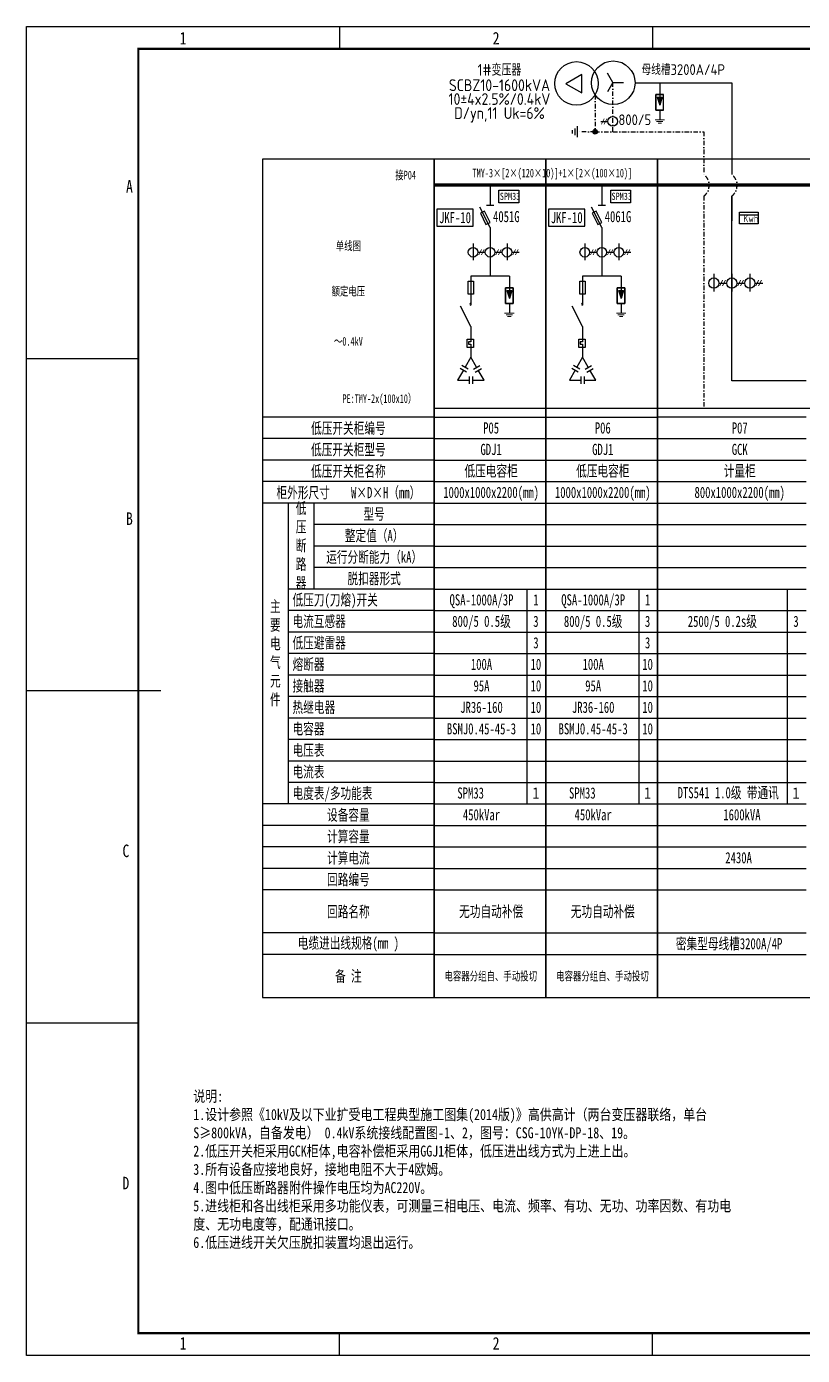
# Model space of a CAD drawing. Extents: x -700117 to -483644, y 1301776 to 1331476.
# Drawn here: x -614390 to -597039, y 1301776 to 1331476 of the extents above; entities that cross this region are included whole.
import ezdxf
from ezdxf.enums import TextEntityAlignment as Align

# ---------------------------------------------------------------- set-up
doc = ezdxf.new("R2010")
doc.units = 0
doc.header["$LTSCALE"] = 1000
doc.linetypes.add('DASH', pattern=[0.35, 0.25, -0.1])
doc.linetypes.add('DASHDOT', pattern=[1, 0.5, -0.25, 0, -0.25])
doc.layers.get('0').update_dxf_attribs({"linetype": 'CONTINUOUS'})
for name, color, linetype in [('TK', 5, 'CONTINUOUS'), ('内框', 3, 'CONTINUOUS'), ('外框', 2, 'CONTINUOUS')]:
    doc.layers.add(name, color=color, linetype=linetype)
doc.styles.add('宋体', font='', dxfattribs={"width": 0.8, "height": 3.8})
doc.styles.add('宋体1', font='', dxfattribs={"width": 0.7})
doc.styles.add('工程字', font='gbenor.shx', dxfattribs={"bigfont": 'gbcbig.shx'})
doc.styles.get('宋体').set_extended_font_data('SimSun')
doc.styles.get('宋体1').set_extended_font_data('SimSun')

# ---------------------------------------------------------------- blocks, each defined once
blk = doc.blocks.new('集安A3图框')
at = {"layer": 'TK'}
for p, q in [((-35000, 29700), (-35000, 29200)), ((-28000, 29700), (-28000, 29200)), ((-39500, 22275), (-42000, 22275)), ((-39000, 14850), (-42000, 14850)), ((-39500, 7425), (-42000, 7425)), ((-35000, 0), (-35000, 500)), ((-28000, 0), (-28000, 500))]:
    blk.add_line(p, q, dxfattribs=at)
at = {"layer": '内框', "const_width": 50, "flags": 128}
blk.add_lwpolyline([(-39500, 500), (-39500, 29200), (-500, 29200), (-500, 500)], close=True, dxfattribs=at)
at = {"layer": '外框', "flags": 128}
blk.add_lwpolyline([(-42000, 0), (-42000, 29700), (0, 29700), (0, 0)], close=True, dxfattribs=at)
at = {"layer": 'TK', "style": '宋体', "width": 0.8}
for s, p in [('1', (-38500, 29300)), ('2', (-31500, 29300)), ('A', (-39700, 25988)), ('B', (-39700, 18562)), ('C', (-39779, 11138)), ('D', (-39780, 3712)), ('1', (-38500, 131)), ('2', (-31500, 131))]:
    blk.add_text(s, height=280, dxfattribs=at).set_placement(p, align=Align.CENTER)

msp = doc.modelspace()

# ---------------------------------------------------------------- hatches: boundary and pattern name
for points in [[(-600230.1, 1329716.4), (-600172.5, 1329897.7), (-600287.8, 1329897.7)], [(-601676, 1329166.1, 1), (-601676, 1329084.8, 1)], [(-603592.9, 1325395), (-603535.2, 1325576.4), (-603650.5, 1325576.4)], [(-601095.3, 1325395), (-601037.7, 1325576.4), (-601153, 1325576.4)]]:
    msp.add_hatch(color=7).paths.add_polyline_path(points)

# ---------------------------------------------------------------- linework, layer by layer
at = {"color": 7}
for p, q in [((-601972.9, 1330404.9), (-602330.8, 1330198.3)), ((-601972.9, 1329991.6), (-601972.9, 1330404.9)), ((-601281, 1330225.7), (-601400.3, 1330432.4)), ((-602330.8, 1330198.3), (-601972.9, 1329991.6)), ((-601281, 1330225.7), (-601400.3, 1330019.1)), ((-601281, 1330225.7), (-601042.4, 1330225.7)), ((-600230.1, 1330219.9), (-600230.1, 1329897.7)), ((-600316.6, 1329955.4), (-600143.7, 1329955.4)), ((-600316.6, 1329609.6), (-600316.6, 1329955.4)), ((-600287.8, 1329897.7), (-600230.1, 1329716.4)), ((-600287.8, 1329897.7), (-600172.5, 1329897.7)), ((-600172.5, 1329897.7), (-600230.1, 1329716.4)), ((-600143.7, 1329609.6), (-600316.6, 1329609.6)), ((-600230.1, 1329609.6), (-600230.1, 1329393.8)), ((-602191.4, 1329162.8), (-602191.4, 1329088)), ((-602127.6, 1329197.1), (-602127.6, 1329052.5)), ((-602075.2, 1329248.9), (-602075.2, 1329001.9)), ((-601550.4, 1329356.5), (-601389, 1329356.5)), ((-600277.3, 1328509.7), (-602774.9, 1328509.7)), ((-602774.9, 1328509.7), (-602774.9, 1309778.1)), ((-600277.3, 1309778.1), (-600277.3, 1328509.7)), ((-590322.2, 1328509.7), (-600277.3, 1328509.7)), ((-600277.3, 1328509.7), (-600277.3, 1309778.1)), ((-604023.6, 1326986.1), (-604252.5, 1327438.8)), ((-604107.9, 1327486.7), (-603940.2, 1327486.7)), ((-601526.1, 1326986.1), (-601754.9, 1327438.8)), ((-601610.4, 1327486.7), (-601442.7, 1327486.7)), ((-598448.2, 1327331.1), (-598026.9, 1327331.1)), ((-598448.2, 1327066.6), (-598448.2, 1327331.1)), ((-598026.9, 1327331.1), (-598026.9, 1327066.6)), ((-598448.2, 1327271.6), (-598026.9, 1327271.6)), ((-598026.9, 1327066.6), (-598448.2, 1327066.6)), ((-604403.9, 1326627.1), (-604403.9, 1326257.5)), ((-604403.9, 1326627.1), (-604403.9, 1326257.5)), ((-604293.1, 1326432.6), (-604131.7, 1326432.6)), ((-604023.6, 1326627.1), (-604023.6, 1326257.5)), ((-603912.8, 1326432.6), (-603751.4, 1326432.6)), ((-603643.4, 1326627.1), (-603643.4, 1326257.5)), ((-603532.5, 1326432.6), (-603371.1, 1326432.6)), ((-601906.4, 1326627.1), (-601906.4, 1326257.5)), ((-601906.4, 1326627.1), (-601906.4, 1326257.5)), ((-601795.5, 1326432.6), (-601634.2, 1326432.6)), ((-601526.1, 1326627.1), (-601526.1, 1326257.5)), ((-601415.2, 1326432.6), (-601253.9, 1326432.6)), ((-601145.8, 1326627.1), (-601145.8, 1326257.5)), ((-601034.9, 1326432.6), (-600873.6, 1326432.6)), ((-603592.9, 1325898.5), (-603592.9, 1325576.4)), ((-601095.3, 1325898.5), (-601095.3, 1325576.4)), ((-599020.6, 1325949.7), (-599020.6, 1325558.6)), ((-598618.1, 1325949.7), (-598618.1, 1325558.6)), ((-598215.7, 1325949.7), (-598215.7, 1325558.6)), ((-603679.3, 1325634), (-603506.4, 1325634)), ((-603679.3, 1325288.2), (-603679.3, 1325634)), ((-603650.5, 1325576.4), (-603592.9, 1325395)), ((-603650.5, 1325576.4), (-603535.2, 1325576.4)), ((-603535.2, 1325576.4), (-603592.9, 1325395)), ((-603506.4, 1325634), (-603506.4, 1325288.2)), ((-601181.8, 1325634), (-601008.9, 1325634)), ((-601181.8, 1325288.2), (-601181.8, 1325634)), ((-601153, 1325576.4), (-601095.3, 1325395)), ((-601153, 1325576.4), (-601037.7, 1325576.4)), ((-601037.7, 1325576.4), (-601095.3, 1325395)), ((-601008.9, 1325634), (-601008.9, 1325288.2)), ((-598903.2, 1325743.8), (-598732.5, 1325743.8)), ((-598500.8, 1325743.8), (-598330.1, 1325743.8)), ((-598098.4, 1325743.8), (-597927.7, 1325743.8)), ((-603506.4, 1325288.2), (-603679.3, 1325288.2)), ((-603592.9, 1325288.2), (-603592.9, 1325072.4)), ((-601008.9, 1325288.2), (-601181.8, 1325288.2)), ((-601095.3, 1325288.2), (-601095.3, 1325072.4)), ((-600277.3, 1318903.7), (-596958.9, 1318903.7)), ((-600277.3, 1318423.4), (-596958.9, 1318423.4)), ((-600277.3, 1317943.1), (-596958.9, 1317943.1)), ((-600277.3, 1317462.8), (-596958.9, 1317462.8)), ((-600277.3, 1316982.6), (-596958.9, 1316982.6)), ((-600277.3, 1316502.3), (-596958.9, 1316502.3)), ((-600277.3, 1316022), (-596958.9, 1316022)), ((-600277.3, 1315541.7), (-596958.9, 1315541.7)), ((-600277.3, 1315061.4), (-596958.9, 1315061.4)), ((-605272.4, 1310738.7), (-602774.9, 1310738.7)), ((-602774.9, 1310738.7), (-600277.3, 1310738.7)), ((-600277.3, 1310738.7), (-596958.9, 1310738.7)), ((-602774.9, 1309778.1), (-600277.3, 1309778.1)), ((-600277.3, 1309778.1), (-590322.2, 1309778.1))]:
    msp.add_line(p, q, dxfattribs=at)
at = {"color": 7, "linetype": 'DASHDOT', "ltscale": 0.2}
for p, q in [((-601281, 1329125.4), (-601281, 1330225.7)), ((-601676, 1329948.7), (-601676, 1329125.4)), ((-601676, 1329125.4), (-602075.2, 1329125.4)), ((-601676, 1329125.4), (-599242.1, 1329125.4)), ((-599242.1, 1329125.4), (-599242.1, 1328169.3)), ((-599242.1, 1327687.4), (-599242.1, 1322949.4))]:
    msp.add_line(p, q, dxfattribs=at)
at = {"color": 7, "ltscale": 1000}
for p, q in [((-600782.4, 1330219.9), (-598618.1, 1330219.9)), ((-598618.1, 1330219.9), (-598618.1, 1328169.3)), ((-605272.4, 1328509.7), (-609114.8, 1328509.7)), ((-609114.8, 1328509.7), (-609114.8, 1309778.1)), ((-605272.4, 1309778.1), (-605272.4, 1328509.7)), ((-604023.6, 1327933.3), (-604023.6, 1327486.7)), ((-601526.1, 1327933.3), (-601526.1, 1327486.7)), ((-598618.1, 1323559.3), (-598618.1, 1327687.4)), ((-598618.1, 1327687.4), (-598618.1, 1327131.6)), ((-604023.6, 1326986.1), (-604023.6, 1325898.5)), ((-601526.1, 1326986.1), (-601526.1, 1325898.5)), ((-604511.9, 1325496.5), (-604511.9, 1325783.7)), ((-604511.9, 1325783.7), (-604397, 1325783.7)), ((-604511.9, 1325496.5), (-604511.9, 1325783.7)), ((-604511.9, 1325783.7), (-604397, 1325783.7)), ((-604397, 1325783.7), (-604397, 1325496.5)), ((-604397, 1325783.7), (-604397, 1325496.5)), ((-602014.3, 1325496.5), (-602014.3, 1325783.7)), ((-602014.3, 1325783.7), (-601899.4, 1325783.7)), ((-602014.3, 1325496.5), (-602014.3, 1325783.7)), ((-602014.3, 1325783.7), (-601899.4, 1325783.7)), ((-601899.4, 1325783.7), (-601899.4, 1325496.5)), ((-601899.4, 1325783.7), (-601899.4, 1325496.5)), ((-604454.4, 1324773.2), (-604683.3, 1325225.9)), ((-604397, 1325496.5), (-604511.9, 1325496.5)), ((-604397, 1325496.5), (-604511.9, 1325496.5)), ((-601956.9, 1324773.2), (-602185.7, 1325225.9)), ((-601899.4, 1325496.5), (-602014.3, 1325496.5)), ((-601899.4, 1325496.5), (-602014.3, 1325496.5)), ((-604550.7, 1323755.6), (-604690.6, 1323836.4)), ((-604513.2, 1323820.6), (-604653.1, 1323901.4)), ((-604395.7, 1323820.6), (-604255.8, 1323901.4)), ((-604358.2, 1323755.6), (-604218.3, 1323836.4)), ((-602053.2, 1323755.6), (-602193.1, 1323836.4)), ((-602015.6, 1323820.6), (-602155.5, 1323901.4)), ((-601898.1, 1323820.6), (-601758.2, 1323901.4)), ((-601860.6, 1323755.6), (-601720.7, 1323836.4)), ((-604492, 1323653.9), (-604492, 1323492.3)), ((-604416.9, 1323653.9), (-604416.9, 1323492.3)), ((-601994.4, 1323653.9), (-601994.4, 1323492.3)), ((-601919.4, 1323653.9), (-601919.4, 1323492.3)), ((-596958.9, 1323559.3), (-598618.1, 1323559.3)), ((-605272.4, 1322746.1), (-609114.8, 1322746.1)), ((-605272.4, 1322746.1), (-602774.9, 1322746.1)), ((-602774.9, 1322746.1), (-600277.3, 1322746.1)), ((-596958.9, 1322746.1), (-600277.3, 1322746.1)), ((-605272.4, 1322265.8), (-609114.8, 1322265.8)), ((-605272.4, 1322265.8), (-602774.9, 1322265.8)), ((-602774.9, 1322265.8), (-600277.3, 1322265.8)), ((-600277.3, 1322265.8), (-596958.9, 1322265.8)), ((-605272.4, 1321785.5), (-609114.8, 1321785.5)), ((-605272.4, 1321785.5), (-602774.9, 1321785.5)), ((-602774.9, 1321785.5), (-600277.3, 1321785.5)), ((-600277.3, 1321785.5), (-596958.9, 1321785.5)), ((-605272.4, 1321305.2), (-609114.8, 1321305.2)), ((-605272.4, 1321305.2), (-602774.9, 1321305.2)), ((-602774.9, 1321305.2), (-600277.3, 1321305.2)), ((-600277.3, 1321305.2), (-596958.9, 1321305.2)), ((-605272.4, 1320824.9), (-609114.8, 1320824.9)), ((-608538.4, 1320824.9), (-608538.4, 1314100.8)), ((-607962.1, 1320824.9), (-607962.1, 1318903.7)), ((-605272.4, 1320824.9), (-602774.9, 1320824.9)), ((-602774.9, 1320824.9), (-600277.3, 1320824.9)), ((-600277.3, 1320824.9), (-596958.9, 1320824.9)), ((-605272.4, 1320344.6), (-607962.1, 1320344.6)), ((-605272.4, 1320344.6), (-602774.9, 1320344.6)), ((-602774.9, 1320344.6), (-600277.3, 1320344.6)), ((-600277.3, 1320344.6), (-596958.9, 1320344.6)), ((-605272.4, 1319864.3), (-607962.1, 1319864.3)), ((-605272.4, 1319864.3), (-602774.9, 1319864.3)), ((-602774.9, 1319864.3), (-600277.3, 1319864.3)), ((-600277.3, 1319864.3), (-596958.9, 1319864.3)), ((-605272.4, 1319384), (-607962.1, 1319384)), ((-605272.4, 1319384), (-602774.9, 1319384)), ((-602774.9, 1319384), (-600277.3, 1319384)), ((-600277.3, 1319384), (-596958.9, 1319384)), ((-605272.4, 1318903.7), (-608538.4, 1318903.7)), ((-605272.4, 1318903.7), (-602774.9, 1318903.7)), ((-603199, 1318903.7), (-603199, 1314100.8)), ((-602774.9, 1318903.7), (-600277.3, 1318903.7)), ((-600701.4, 1318903.7), (-600701.4, 1314100.8)), ((-597383, 1318903.7), (-597383, 1314100.8)), ((-605272.4, 1318423.4), (-608538.4, 1318423.4)), ((-605272.4, 1318423.4), (-602774.9, 1318423.4)), ((-602774.9, 1318423.4), (-600277.3, 1318423.4)), ((-605272.4, 1317943.1), (-608538.4, 1317943.1)), ((-605272.4, 1317943.1), (-602774.9, 1317943.1)), ((-602774.9, 1317943.1), (-600277.3, 1317943.1)), ((-605272.4, 1317462.8), (-608538.4, 1317462.8)), ((-605272.4, 1317462.8), (-602774.9, 1317462.8)), ((-602774.9, 1317462.8), (-600277.3, 1317462.8)), ((-605272.4, 1316982.6), (-608538.4, 1316982.6)), ((-605272.4, 1316982.6), (-602774.9, 1316982.6)), ((-602774.9, 1316982.6), (-600277.3, 1316982.6)), ((-605272.4, 1316502.3), (-608538.4, 1316502.3)), ((-605272.4, 1316502.3), (-602774.9, 1316502.3)), ((-602774.9, 1316502.3), (-600277.3, 1316502.3)), ((-602774.9, 1316502.3), (-600277.3, 1316502.3)), ((-605272.4, 1316022), (-608538.4, 1316022)), ((-605272.4, 1316022), (-602774.9, 1316022)), ((-602774.9, 1316022), (-600277.3, 1316022)), ((-605272.4, 1315541.7), (-608538.4, 1315541.7)), ((-605272.4, 1315541.7), (-602774.9, 1315541.7)), ((-602774.9, 1315541.7), (-600277.3, 1315541.7)), ((-605272.4, 1315061.4), (-608538.4, 1315061.4)), ((-605272.4, 1315061.4), (-602774.9, 1315061.4)), ((-602774.9, 1315061.4), (-600277.3, 1315061.4)), ((-605272.4, 1314581.1), (-608538.4, 1314581.1)), ((-605272.4, 1314581.1), (-602774.9, 1314581.1)), ((-602774.9, 1314581.1), (-600277.3, 1314581.1)), ((-600277.3, 1314581.1), (-596958.9, 1314581.1)), ((-605272.4, 1314100.8), (-609114.8, 1314100.8)), ((-605272.4, 1314100.8), (-602774.9, 1314100.8)), ((-602774.9, 1314100.8), (-600277.3, 1314100.8)), ((-600277.3, 1314100.8), (-596958.9, 1314100.8)), ((-605272.4, 1313620.5), (-609114.8, 1313620.5)), ((-605272.4, 1313620.5), (-602774.9, 1313620.5)), ((-602774.9, 1313620.5), (-600277.3, 1313620.5)), ((-600277.3, 1313620.5), (-596958.9, 1313620.5)), ((-605272.4, 1313140.2), (-609114.8, 1313140.2)), ((-605272.4, 1313140.2), (-602774.9, 1313140.2)), ((-602774.9, 1313140.2), (-600277.3, 1313140.2)), ((-600277.3, 1313140.2), (-596958.9, 1313140.2)), ((-605272.4, 1312659.9), (-609114.8, 1312659.9)), ((-605272.4, 1312659.9), (-602774.9, 1312659.9)), ((-602774.9, 1312659.9), (-600277.3, 1312659.9)), ((-600277.3, 1312659.9), (-596958.9, 1312659.9)), ((-605272.4, 1312179.6), (-609114.8, 1312179.6)), ((-605272.4, 1312179.6), (-602774.9, 1312179.6)), ((-602774.9, 1312179.6), (-600277.3, 1312179.6)), ((-600277.3, 1312179.6), (-596958.9, 1312179.6)), ((-605272.4, 1311219), (-609114.8, 1311219)), ((-605272.4, 1311219), (-602774.9, 1311219)), ((-602774.9, 1311219), (-600277.3, 1311219)), ((-600277.3, 1311219), (-596958.9, 1311219)), ((-605272.4, 1310738.7), (-609114.8, 1310738.7)), ((-609114.8, 1309778.1), (-605272.4, 1309778.1))]:
    msp.add_line(p, q, dxfattribs=at)
at = {"color": 7, "lineweight": 9}
for p, q in [((-601475.2, 1329415.2), (-601533.9, 1329297.7)), ((-601416.5, 1329415.2), (-601475.2, 1329297.7)), ((-600335.8, 1329393.8), (-600124.5, 1329393.8)), ((-600302.2, 1329355.4), (-600158.1, 1329355.4)), ((-600268.6, 1329316.9), (-600191.7, 1329316.9)), ((-604217.8, 1326491.3), (-604276.6, 1326373.9)), ((-604159.1, 1326491.3), (-604217.8, 1326373.9)), ((-603837.6, 1326491.3), (-603896.3, 1326373.9)), ((-603778.8, 1326491.3), (-603837.6, 1326373.9)), ((-603457.3, 1326491.3), (-603516, 1326373.9)), ((-603398.6, 1326491.3), (-603457.3, 1326373.9)), ((-601720.3, 1326491.3), (-601779, 1326373.9)), ((-601661.6, 1326491.3), (-601720.3, 1326373.9)), ((-601340, 1326491.3), (-601398.7, 1326373.9)), ((-601281.3, 1326491.3), (-601340, 1326373.9)), ((-600959.7, 1326491.3), (-601018.4, 1326373.9)), ((-600901, 1326491.3), (-600959.7, 1326373.9)), ((-598823.6, 1325805.9), (-598885.8, 1325681.7)), ((-598761.5, 1325805.9), (-598823.6, 1325681.7)), ((-598421.2, 1325805.9), (-598483.4, 1325681.7)), ((-598359.1, 1325805.9), (-598421.2, 1325681.7)), ((-598018.8, 1325805.9), (-598080.9, 1325681.7)), ((-597956.7, 1325805.9), (-598018.8, 1325681.7)), ((-603698.5, 1325072.4), (-603487.2, 1325072.4)), ((-603664.9, 1325034), (-603520.8, 1325034)), ((-603631.3, 1324995.6), (-603554.4, 1324995.6)), ((-601201, 1325072.4), (-600989.7, 1325072.4)), ((-601167.4, 1325034), (-601023.3, 1325034)), ((-601133.7, 1324995.6), (-601056.9, 1324995.6))]:
    msp.add_line(p, q, dxfattribs=at)
at = {"color": 7, "ltscale": 5}
for p, q in [((-603592.9, 1325898.5), (-604454.4, 1325898.5)), ((-604454.4, 1325898.5), (-604454.4, 1325270)), ((-604454.4, 1325898.5), (-604454.4, 1325248.3)), ((-601095.3, 1325898.5), (-601956.9, 1325898.5)), ((-601956.9, 1325898.5), (-601956.9, 1325270)), ((-601956.9, 1325898.5), (-601956.9, 1325248.3)), ((-604454.4, 1324773.2), (-604454.4, 1324428.5)), ((-601956.9, 1324773.2), (-601956.9, 1324428.5)), ((-604454.4, 1324375), (-604454.4, 1324083.9)), ((-601956.9, 1324375), (-601956.9, 1324083.9))]:
    msp.add_line(p, q, dxfattribs=at)
at = {"color": 7, "linetype": 'DASH', "ltscale": 50}
msp.add_line((-593423.8, 1322938.2), (-605272.4, 1322938.2), dxfattribs=at)
at = {"color": 7}
for points in [[(-600143.7, 1329955.4), (-600316.6, 1329955.4), (-600316.6, 1329609.6), (-600143.7, 1329609.6)], [(-605272.4, 1309778.1), (-602774.9, 1309778.1), (-602774.9, 1328509.7), (-605272.4, 1328509.7)], [(-605272.4, 1309778.1), (-602774.9, 1309778.1), (-602774.9, 1328509.7), (-605272.4, 1328509.7)], [(-605216.6, 1327013.7), (-604404, 1327013.7), (-604404, 1327395.2), (-605216.6, 1327395.2)], [(-604116, 1327052.6), (-604022.4, 1327099.9), (-604148.5, 1327349.2), (-604242, 1327302)], [(-602719.1, 1327013.7), (-601906.5, 1327013.7), (-601906.5, 1327395.2), (-602719.1, 1327395.2)], [(-601618.4, 1327052.6), (-601524.9, 1327099.9), (-601651, 1327349.2), (-601744.5, 1327302)], [(-603506.4, 1325634), (-603679.3, 1325634), (-603679.3, 1325288.2), (-603506.4, 1325288.2)], [(-601008.9, 1325634), (-601181.8, 1325634), (-601181.8, 1325288.2), (-601008.9, 1325288.2)]]:
    msp.add_lwpolyline(points, close=True, dxfattribs=at)
at = {"color": 7, "const_width": 76.8}
for points in [[(-605272.4, 1327933.3), (-600277.3, 1327933.3)], [(-600277.3, 1327933.3), (-590322.2, 1327933.3)]]:
    msp.add_lwpolyline(points, dxfattribs=at)
at = {"color": 7, "ltscale": 10}
for points in [[(-603825.1, 1327821.9), (-603381.3, 1327821.9), (-603381.3, 1327537.1), (-603825.1, 1327537.1)], [(-601327.5, 1327821.9), (-600883.7, 1327821.9), (-600883.7, 1327537.1), (-601327.5, 1327537.1)]]:
    msp.add_lwpolyline(points, close=True, dxfattribs=at)
at = {"color": 7, "lineweight": -3, "ltscale": 0.1}
for points in [[(-604539.2, 1324491.7), (-604395, 1324491.7), (-604395, 1324300.7), (-604539.2, 1324300.7)], [(-602041.6, 1324491.7), (-601897.4, 1324491.7), (-601897.4, 1324300.7), (-602041.6, 1324300.7)]]:
    msp.add_lwpolyline(points, close=True, dxfattribs=at)
at = {"color": 7, "ltscale": 5}
for points in [[(-604454.4, 1324428.5), (-604507.9, 1324428.5), (-604507.9, 1324375), (-604454.4, 1324375)], [(-601956.9, 1324428.5), (-602010.4, 1324428.5), (-602010.4, 1324375), (-601956.9, 1324375)], [(-604325.7, 1323861), (-604454.4, 1324083.9), (-604583.1, 1323861)], [(-601828.2, 1323861), (-601956.9, 1324083.9), (-602085.6, 1323861)], [(-604620.6, 1323796), (-604749.3, 1323573.1), (-604492, 1323573.1)], [(-604416.9, 1323573.1), (-604159.5, 1323573.1), (-604288.2, 1323796)], [(-602123.1, 1323796), (-602251.8, 1323573.1), (-601994.4, 1323573.1)], [(-601919.4, 1323573.1), (-601662, 1323573.1), (-601790.7, 1323796)]]:
    msp.add_lwpolyline(points, dxfattribs=at)
at = {"color": 7}
for centre, radius in [((-602091.8, 1330204.1), 487.9), ((-601270.4, 1330219.9), 487.9), ((-601281, 1329356.5), 108.1), ((-601281, 1329356.5), 108.1), ((-601676, 1329125.4), 50.8), ((-601676, 1329125.4), 40.7), ((-604403.9, 1326432.6), 108.1), ((-604403.9, 1326432.6), 108.1), ((-604023.6, 1326432.6), 108.1), ((-603643.4, 1326432.6), 108.1), ((-601906.4, 1326432.6), 108.1), ((-601906.4, 1326432.6), 108.1), ((-601526.1, 1326432.6), 108.1), ((-601145.8, 1326432.6), 108.1), ((-599020.6, 1325743.8), 114.4), ((-598618.1, 1325743.8), 114.4), ((-598215.7, 1325743.8), 114.4)]:
    msp.add_circle(centre, radius, dxfattribs=at)
at = {"color": 7, "linetype": 'DASHDOT', "ltscale": 0.2}
for centre in [(-599431.4, 1327928.3), (-598807.4, 1327928.3)]:
    msp.add_arc(centre, 306.4, 308.15546, 51.84454, dxfattribs=at)
at = {"color": 7}
for centre in [(-604454.4, 1325270), (-601956.9, 1325270)]:
    msp.add_arc(centre, 21.8, 90, 270, dxfattribs=at)

# ---------------------------------------------------------------- block references
at = {"color": 5, "rotation": 6.670106611340577e-09}
msp.add_blockref('集安A3图框', (-572389.8, 1301776), dxfattribs=at)

# ---------------------------------------------------------------- texts
at = {"color": 7, "ltscale": 1000, "style": '工程字'}
for s, p in [('1#变压器', (-603814.7, 1330523.1)), ('SCBZ10-1600kVA', (-603814.7, 1330165.8)), ('10%%P4x2.5%%%/0.4kV', (-603814.7, 1329856.9)), ('D/yn,11 Uk=6%%%', (-603814.7, 1329502.7))]:
    msp.add_text(s, height=262.15, dxfattribs=at).set_placement(p, align=Align.MIDDLE)
msp.add_text('母线槽3200A/4P', height=240.148, dxfattribs=at).set_placement((-599704.6, 1330514.7), align=Align.MIDDLE_CENTER)
msp.add_text('800/5', height=240.15, dxfattribs=at).set_placement((-601154.1, 1329272.6))
at = {"color": 7, "ltscale": 1000, "style": '宋体1', "width": 0.7}
for s, height, p in [('接P04', 192.12, (-606143.9, 1328060.3)), ('TMY-3×[2×(120×10)]+1×[2×(100×10)]', 192.118, (-604415.3, 1328107.2)), ('PE:TMY-2x(100x10）', 192.118, (-607325.6, 1323065.2)), ('SPM33', 249.75, (-604756.7, 1314220.8)), ('SPM33', 249.75, (-602259.1, 1314220.8))]:
    msp.add_text(s, height=height, rotation=0, dxfattribs=at).set_placement(p)
at = {"color": 7, "style": '宋体', "width": 0.7}
for p in [(-603806.8, 1327603), (-601309.3, 1327603)]:
    msp.add_text('SPM33', height=160.5, rotation=0, dxfattribs=at).set_placement(p)
at = {"color": 7, "ltscale": 1000, "style": '宋体1', "width": 0.7}
for s, height, p in [('JKF-10', 249.75, (-604808.4, 1327205.2)), ('4051G', 249.75, (-603661.4, 1327229.5)), ('JKF-10', 249.75, (-602310.9, 1327205.2)), ('4061G', 249.75, (-601163.8, 1327229.5)), ('低压开关柜编号', 249.75, (-607193.6, 1322506)), ('低压开关柜型号', 249.75, (-607193.6, 1322025.7)), ('低压开关柜名称', 249.75, (-607193.6, 1321545.4)), ('柜外形尺寸    W×D×H（mm）', 249.754, (-607193.6, 1321065.1)), ('型号', 249.75, (-606617.2, 1320584.8)), ('整定值（A）', 249.75, (-606617.2, 1320104.5)), ('运行分断能力（kA）', 249.75, (-606617.2, 1319624.2)), ('脱扣器形式', 249.75, (-606617.2, 1319143.9)), ('设备容量', 249.75, (-607193.6, 1313860.6)), ('计算容量', 249.75, (-607193.6, 1313380.3)), ('计算电流', 249.75, (-607193.6, 1312900)), ('回路编号', 249.75, (-607193.6, 1312419.7)), ('回路名称', 249.75, (-607193.6, 1311699.3)), ('电缆进出线规格(mm )', 249.754, (-607193.6, 1310978.9)), ('备 注', 249.75, (-607193.6, 1310258.4))]:
    msp.add_text(s, height=height, rotation=0, dxfattribs=at).set_placement(p, align=Align.MIDDLE)
at = {"color": 7, "style": '工程字'}
msp.add_text('Kwh', height=160.5, dxfattribs=at).set_placement((-598361.1, 1327103.2))
at = {"color": 7, "ltscale": 1000, "style": '宋体1', "width": 0.7}
for s, height, p in [('单线图', 192.12, (-607193.6, 1326573.1)), ('额定电压', 192.12, (-607193.6, 1325559.8)), ('～0.4kV', 192.12, (-607193.6, 1324441.6)), ('P05', 249.75, (-604001.6, 1322505.9)), ('P06', 249.75, (-601504, 1322505.9)), ('P07', 249.75, (-598441.6, 1322505.9)), ('GDJ1', 249.75, (-604001.6, 1322025.6)), ('GDJ1', 249.75, (-601504, 1322025.6)), ('GCK', 249.75, (-598441.6, 1322025.6)), ('低压电容柜', 249.75, (-604001.6, 1321545.4)), ('低压电容柜', 249.75, (-601504, 1321545.4)), ('计量柜', 249.75, (-598441.6, 1321545.4)), ('1000x1000x2200(mm)', 249.754, (-604001.6, 1321065.1)), ('1000x1000x2200(mm)', 249.754, (-601504, 1321065.1)), ('800x1000x2200(mm)', 249.754, (-598441.6, 1321065.1)), ('QSA-1000A/3P', 249.754, (-604216.4, 1318663.6)), ('1', 249.8, (-602999.9, 1318663.6)), ('QSA-1000A/3P', 249.754, (-601718.8, 1318663.6)), ('1', 249.8, (-600502.4, 1318663.6)), ('800/5 0.5级', 249.75, (-604216.4, 1318183.3)), ('3', 249.8, (-602999.9, 1318183.3)), ('800/5 0.5级', 249.75, (-601718.8, 1318183.3)), ('3', 249.8, (-600502.4, 1318183.3)), ('2500/5 0.2s级', 249.754, (-598830, 1318183.3)), ('3', 249.8, (-597184, 1318183.3)), ('3', 249.8, (-602999.9, 1317703)), ('3', 249.8, (-600502.4, 1317703)), ('100A', 249.75, (-604216.4, 1317222.7)), ('10', 249.75, (-602999.9, 1317222.7)), ('100A', 249.75, (-601718.8, 1317222.7)), ('10', 249.75, (-600502.4, 1317222.7)), ('95A', 249.75, (-604216.4, 1316742.4)), ('10', 249.75, (-602999.9, 1316742.4)), ('95A', 249.75, (-601718.8, 1316742.4)), ('10', 249.75, (-600502.4, 1316742.4)), ('JR36-160', 249.75, (-604216.4, 1316262.1)), ('10', 249.75, (-602999.9, 1316262.1)), ('JR36-160', 249.75, (-601718.8, 1316262.1)), ('10', 249.75, (-600502.4, 1316262.1)), ('BSMJ0.45-45-3', 249.754, (-604216.4, 1315781.8)), ('10', 249.75, (-602999.9, 1315781.8)), ('BSMJ0.45-45-3', 249.754, (-601718.8, 1315781.8)), ('10', 249.75, (-600502.4, 1315781.8)), ('１', 249.8, (-602999.9, 1314340.9)), ('１', 249.8, (-600502.4, 1314340.9)), ('DTS541 1.0级 带通讯', 249.754, (-598698.9, 1314353.5)), ('１', 249.8, (-597184, 1314340.9)), ('450kVar', 249.75, (-604216.4, 1313860.6)), ('450kVar', 249.75, (-601718.8, 1313860.6)), ('1600kVA', 249.75, (-598392.4, 1313860.6)), ('2430A', 249.75, (-598466.9, 1312900)), ('无功自动补偿', 249.75, (-604001.6, 1311699.3)), ('无功自动补偿', 249.75, (-601504, 1311699.3)), ('密集型母线槽3200A/4P', 249.754, (-598679.5, 1310978.8)), ('电容器分组自、手动投切', 192.118, (-604009.1, 1310252.1)), ('电容器分组自、手动投切', 192.118, (-601511.6, 1310252.1))]:
    msp.add_text(s, height=height, rotation=0, dxfattribs=at).set_placement(p, align=Align.MIDDLE_CENTER)
for s, p in [('低压刀(刀熔)开关', (-608442.4, 1318663.6)), ('电流互感器', (-608442.4, 1318183.3)), ('低压避雷器', (-608442.4, 1317703)), ('熔断器', (-608442.4, 1317222.7)), ('接触器', (-608442.4, 1316742.4)), ('热继电器', (-608442.4, 1316262.1)), ('电容器', (-608442.4, 1315781.8)), ('电压表', (-608442.4, 1315301.5)), ('电流表', (-608442.4, 1314821.2)), ('电度表/多功能表', (-608442.4, 1314340.9))]:
    msp.add_text(s, height=249.75, rotation=0, dxfattribs=at).set_placement(p, align=Align.MIDDLE_LEFT)
at = {"color": 7, "ltscale": 1000, "char_height": 249.8, "width": 576.355, "attachment_point": 5, "rotation": 0, "style": '宋体1'}
for s, insert in [('低\\P压\\P断\\P路\\P器', (-608250.3, 1319864.3)), ('主\\P要\\P电\\P气\\P元\\P件', (-608826.6, 1317462.8))]:
    msp.add_mtext(s, dxfattribs=dict(at, insert=insert))
at = {"color": 0, "insert": (-610661.6, 1307691), "char_height": 38.4873, "width": 12389.577, "attachment_point": 1, "style": '宋体'}
msp.add_mtext('{\\H6.365x;说明:\\P1.设计参照《10kV及以下业扩受电工程典型施工图集(2014版)》高供高计（两台变压器联络，单台S\\C7;≥\\C256;800kVA，自备发电） 0.4kV系统接线配置图-1、2，图号：CSG-10YK-DP-18、19\\C0;。\\P2.低压开关柜采用GCK柜体,电容补偿柜采用GGJ1柜体，低压进出线方式为上进上出。\\P3.所有设备应接地良好，接地电阻不大于4欧姆。\\P4.图中低压断路器附件操作电压均为AC220V。\\P5.进线柜和各出线柜采用多功能仪表，可测量三相电压、电流、频率、有功、无功、功率因数、有功电度、无功电度等，配通讯接口。\\P6.低压进线开关欠压脱扣装置均退出运行。}', dxfattribs=at)

doc.saveas('drawing.dxf')
